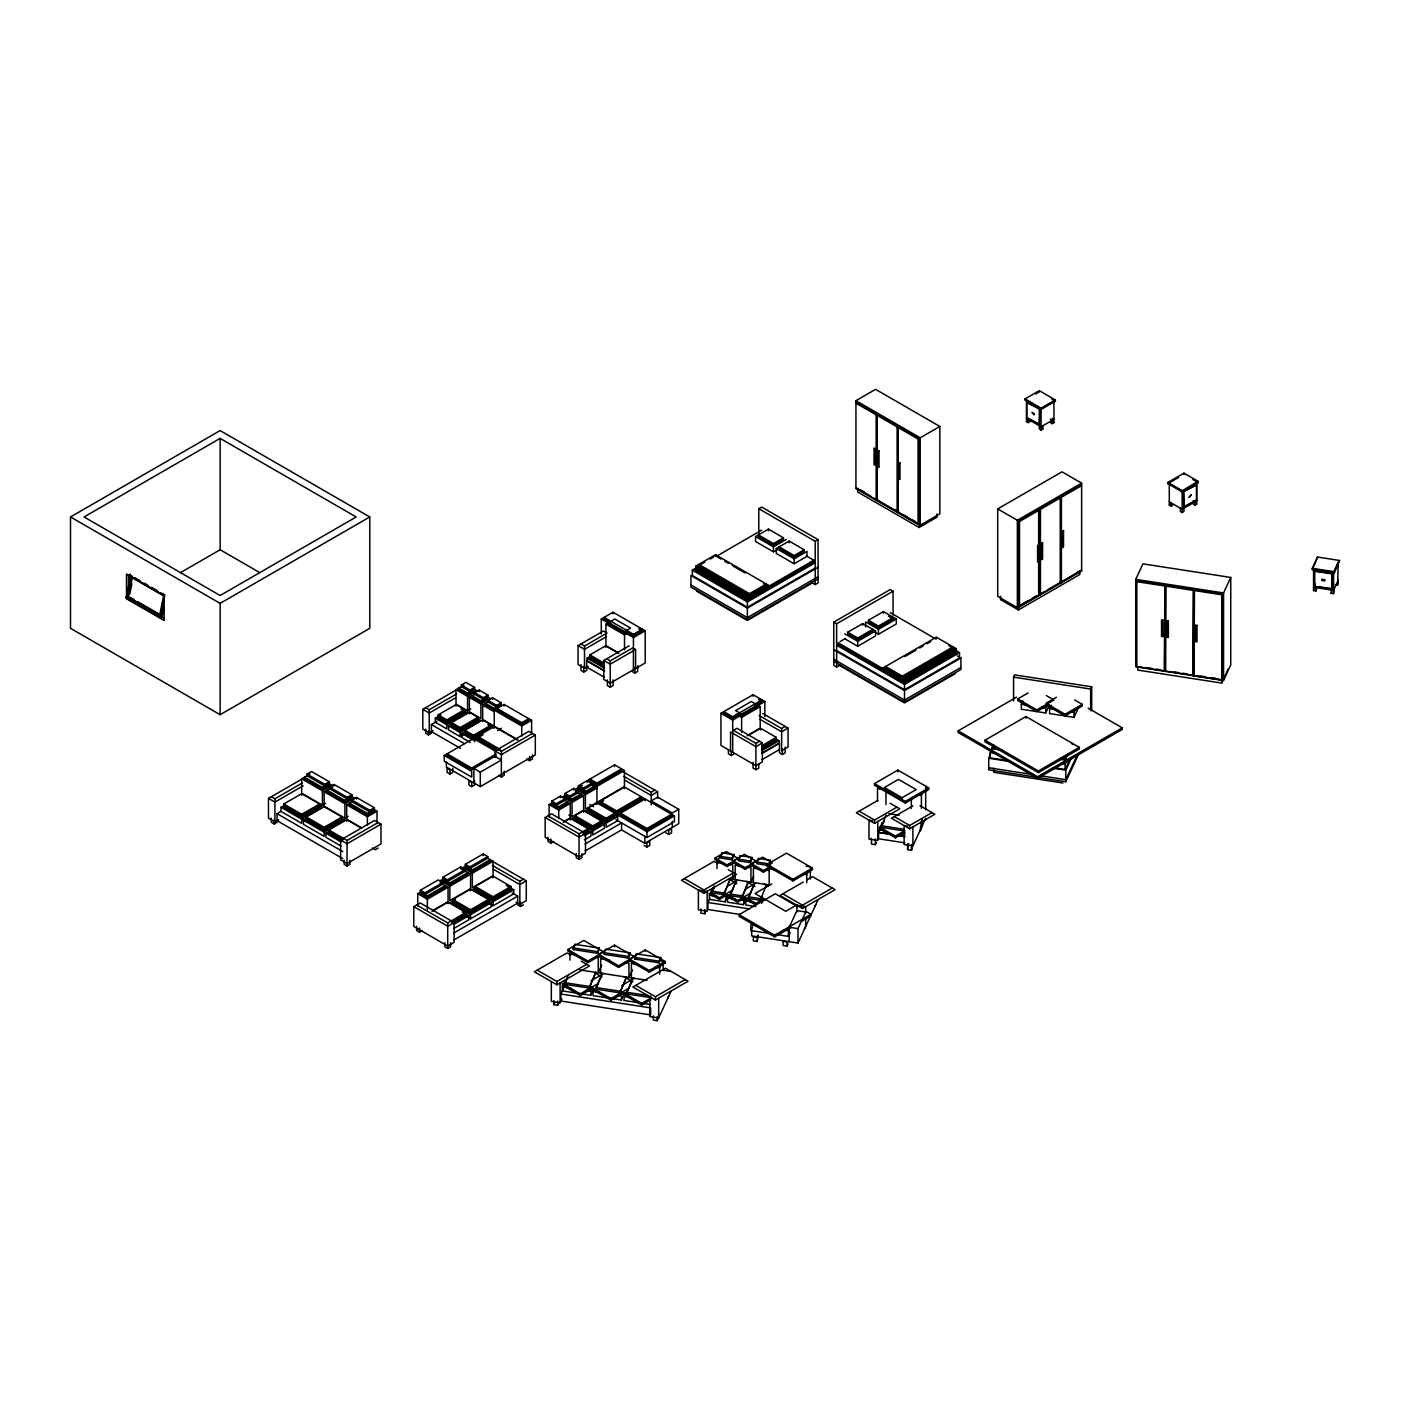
<?xml version="1.0" encoding="UTF-8"?>
<svg xmlns="http://www.w3.org/2000/svg" width="1410" height="1410" viewBox="0 0 1410 1410"><rect width="100%" height="100%" fill="white"/><g stroke="black" fill="none" stroke-linecap="round" stroke-linejoin="round"><path stroke-width="1.5" d="M164.089 606.952L161.974 617.227L160.317 617.668L126.195 597.963L130.813 575.368M131.888 576.003L127.27 598.58L128.927 598.14M132.434 577.131L128.381 596.994L160.352 615.465M129.773 594.033L131.87 583.758M159.26 617.051L163.877 594.456M160.758 613.473L162.802 603.55M163.613 599.567L164.424 595.602M160.317 617.668L164.106 599.179M1331.833 589.08L1332.097 573.253L1314.755 571.173L1314.755 586.437L1331.833 589.08L1332.097 573.253M1313.556 590.596L1314.208 585.89L1313.556 587.3L1315.988 587.67L1315.988 590.966L1313.556 590.596L1313.556 569.147L1317.557 569.763M700.858 909.009L700.858 913.134L704.771 913.733L705.793 911.477M553.813 1000.536L553.813 1004.66L557.708 1005.26L558.748 1003.004M573.288 947.908L574.945 944.33L599.338 948.102L597.681 953.336L573.288 949.547L573.288 947.908L597.681 951.68L599.338 948.102M573.288 949.547L574.945 944.33M560.898 994.015L650.662 1007.903L650.662 1014.918L560.898 1001.029L560.898 994.015L563.577 988.234M551.328 981.571L551.328 1001.347L560.105 1002.721L561.885 998.897M604.026 952.666L605.683 949.089L630.076 952.86L628.419 958.077L604.026 954.306L604.026 952.666L628.419 956.438L630.076 952.86M564.864 981.36L562.326 986.788L562.326 990.913L590.631 995.301L592.323 987.546M590.631 995.301L593.152 989.855M634.747 957.425L636.421 953.847L660.814 957.619L659.157 962.836L634.747 959.064L634.747 957.425L659.157 961.197L660.814 957.619M634.747 959.064L636.421 953.847M599.602 992.569L593.064 991.547L593.064 995.671L621.369 1000.042L624.736 992.799M649.922 1004.466L623.802 1000.43L625.494 992.675M716.967 868.613L716.967 862.426L720.492 854.865M720.334 856.381L722.008 852.803L733.87 854.636L732.213 859.871L720.334 858.02L720.334 856.381L732.213 858.214L733.87 854.636M728.529 894.574L725.163 901.836L709.389 899.386L709.389 895.279L712.755 888.018M740.567 914.544L707.943 909.503L707.943 902.488L709.741 898.628M667.547 998.403L668.604 996.165M649.869 996.817L649.869 1016.61L658.664 1017.949L671.072 991.195M738.558 859.201L740.215 855.623L752.094 857.456L750.42 862.673L738.558 860.84L738.558 859.201L750.42 861.034L752.094 857.456M728.794 878.694L732.742 879.311L734.487 875.522M726.837 894.081L725.163 901.836M770.301 860.276L768.644 865.493L756.765 863.66L758.421 858.443L770.301 860.276L770.301 861.915M741.096 866.163L735.174 865.264L735.174 879.681L750.948 882.114L753.592 876.438M735.491 899.316L727.595 898.082L727.595 902.206L743.37 904.656L745.062 896.901M743.37 904.656L745.908 899.21M748.287 898.434L754.826 882.695L748.287 898.434L760.166 900.267L766.688 884.528L766.688 886.185M760.166 900.267L761.788 896.742M761.594 903.352L763.268 899.721M769.649 933.473L750.86 930.565L752.658 926.722M789.212 941.686L789.212 927.251L796.932 910.648L805.709 912.006L797.989 928.608L797.989 943.043L751.653 935.887L751.653 928.873M775.905 934.442L788.419 936.381L790.217 932.521M797.989 943.043L818.117 899.668M890.856 834.191L878.694 832.305L882.096 822.506M881.162 825.731L903.616 829.203L903.616 830.842L881.162 827.37L886.097 815.103M878.694 832.305L880.404 828.657M881.162 827.37L884.458 820.285M921.4 808.3L921.4 795.434L923.127 791.733M912.534 847.992L911.477 850.248L907.582 849.648L908.622 843.55M921.4 827.6L925.7 818.329M1013.561 700.929L1013.561 677.117L1014.601 674.879L1091.692 686.793L1091.692 710.605M1002.739 750.42L991.988 748.745L993.768 744.868M1078.756 753.856L1065.801 781.739L988.727 769.807L988.727 758.245L990.578 754.279M1048.846 706.216L1045.709 712.984L1021.316 709.212L1021.316 704.26L1022.885 700.876M1045.709 712.984L1045.709 708.032L1047.278 704.648M1141.466 666.824L1136.83 667.018L1136.83 581.66L1137.218 580.814L1164.871 585.079L1164.466 671.301L1164.871 585.079M1054.363 767.815L1065.096 769.472L1065.096 764.114L1066.912 760.219M1065.096 769.472L1069.626 759.726M1065.801 781.739L1065.801 770.177L1071.353 758.227M1077.822 753.786L1065.801 779.677L1042.254 776.029M1165.841 585.238L1165.453 671.442L1165.453 586.084L1165.841 585.238L1193.477 589.521L1193.089 675.725L1193.477 589.521M1221.747 679.779L1137.835 666.789L1137.835 670.085L1221.747 683.074L1222.1 593.945L1194.446 589.662L1194.059 590.508L1194.059 675.866L1221.712 680.149L1222.1 593.945M1223.563 680.36L1223.563 592.94L1230.754 577.448L1142.946 563.859L1135.755 579.351L1135.755 666.771L1223.563 680.36L1230.754 664.868L1230.754 577.448M1221.747 683.074L1228.269 668.992M1312.322 568.336L1317.539 557.056L1339.5 560.457L1334.265 572.953L1312.322 569.57L1312.322 568.336L1334.265 571.72L1339.5 560.457M1312.322 569.57L1317.539 557.056M1315.125 583.916L1313.556 587.3L1333.543 590.385L1338.249 580.25L1337.596 584.956L1335.182 584.568M589.204 988.093L595.743 972.371L589.204 988.093L564.811 984.321L568.071 975.632M564.811 984.321L566.45 980.796M599.973 954.552L598.21 958.342L598.21 972.777L601.735 965.198M619.924 992.852L626.481 977.13L619.924 992.852L595.549 989.08L602.088 973.358L602.088 974.997M595.549 989.08L601.259 976.76M632.455 969.957L628.948 977.518L628.948 963.101L624.595 962.431M650.662 995.971L650.662 997.61L626.269 993.838L632.808 978.099L632.808 979.756M626.269 993.838L631.997 981.519M659.668 974.028L659.668 967.859L661.431 964.07M723.735 894.627L730.274 878.906L723.735 894.627L711.856 892.794L714.306 885.868M711.856 892.794L714.306 887.507M730.08 895.614L736.619 879.893L730.08 895.614L741.942 897.447L748.481 881.726L741.942 897.447M806.731 882.713L806.731 874.658L808.529 870.781M907.635 826.119L904.127 825.573L904.127 844.555L912.904 845.912L922.193 825.908L922.193 819.58M1078.703 707.221L1073.997 717.355L1049.604 713.583L1049.604 708.631L1051.173 705.264M1073.997 717.355L1073.997 712.402L1075.566 709.036M1060.849 759.408L1065.149 760.061L1066.947 754.949M1065.149 760.061L1067.846 754.262M1334.336 570.557L1338.249 562.114L1337.596 584.956M1334.195 588.975L1333.543 593.68L1331.111 593.31L1331.78 588.604M1331.111 593.31L1331.78 591.9M553.813 1004.66L554.853 1002.404M653.323 1015.923L653.323 1020.064L657.219 1020.664L658.276 1018.408M757.24 937.35L758.298 935.094L757.24 941.475L753.345 940.875L753.345 936.751L757.24 937.35L757.24 941.475M787.009 946.075L787.009 941.951L783.096 941.351L783.096 945.476L787.009 946.075L788.049 943.819M804.282 929.137L805.322 926.881M814.61 906.877L815.65 904.621M871.468 838.28L871.468 844.061L875.381 844.66L876.421 842.422M1090.635 710.693L1090.635 689.049L1091.692 686.793M1194.059 675.866L1194.446 589.662M1314.755 586.437L1329.947 588.182M1315.988 590.966L1316.658 589.556M70.5 516.959L220.136 430.579L369.773 516.959L369.773 628.314L220.136 714.694L70.5 628.314L70.5 516.959L220.136 603.357L369.773 516.959M220.136 438.404L84.071 516.959L220.136 595.514L356.201 516.959L220.136 438.404L220.136 549.741L180.445 572.654M877.249 414.205L876.156 414.822L855.923 403.154L856.998 402.52L877.249 414.205L877.249 499.581L876.156 500.197L855.923 488.512L855.94 400.687L875.575 389.336L939.853 426.454L939.853 513.875L920.219 525.207L855.94 488.107M876.879 415.245L877.954 414.628L898.188 426.296L898.188 511.671L897.112 512.288L876.879 500.603L876.879 415.245L897.112 426.93L898.188 426.296M897.817 427.336L898.91 426.719L919.144 438.404L919.144 523.762L918.069 524.379L897.817 512.694L897.817 427.336L918.069 439.021L919.144 438.404M758.791 534.69L758.791 508.71L761.647 507.071L818.064 539.642L818.064 582.947L815.209 584.586L811.455 582.418M307.01 774.09L324.864 784.401L324.864 786.04L307.01 775.747L307.01 774.09L311.539 771.481L329.394 781.792L329.394 783.431L322.396 787.467L322.396 789.124L329.147 785.229L329.147 783.572M461.334 684.996L470.024 690.001L470.024 691.658L461.334 686.635L461.334 684.996L465.864 682.387L474.553 687.393L474.306 690.829L467.574 694.725L458.885 689.702L458.885 688.062L467.574 693.068L467.574 694.725M325.604 803.347L322.396 805.198L301.687 793.231L301.687 778.813L310.041 774.002M470.764 708.948L467.574 710.799L456.012 704.136L456.012 689.702L463.925 685.137M278.669 819.721L274.915 821.889L268.482 818.188L268.482 798.395L302.41 778.796M433.011 730.627L429.239 732.795L422.806 729.076L422.806 709.3L456.734 689.702M271.337 796.738L274.915 798.8L302.322 782.973M425.661 707.644L429.239 709.706L456.646 693.879M303.185 785.775L274.915 802.096L268.482 798.395M455.624 697.774L429.239 713.002L422.806 709.3M470.024 690.001L474.553 687.393M467.574 693.068L474.553 689.032M601.295 634.042L601.295 619.025L613.068 612.24L645.216 630.799L645.216 662.947L610.23 683.145L603.797 679.444L603.797 660.462L629.16 645.815M456.012 689.702L467.574 696.364L477.162 690.829L473.866 688.926M474.659 692.698L483.348 697.703L483.348 699.36L474.659 694.337L474.659 692.698L479.188 690.072L487.878 695.095L487.878 696.734L480.898 700.77L480.898 702.427L487.649 698.532L487.649 696.875M283.833 803.982L301.687 793.654L319.541 803.964L319.541 807.26L301.687 817.571L283.833 807.26L283.833 803.982L301.687 814.275L301.687 817.571M438.175 714.87L456.029 704.559L464.718 709.565L464.718 712.861L446.864 723.171L438.175 718.166L438.175 714.87L446.847 719.875L446.864 723.171M695.923 566.045L715.575 554.694L769.155 585.626L769.155 586.86L749.503 598.21L695.923 567.278L695.923 566.045L749.503 596.959L769.155 585.626M469.354 697.404L480.898 704.066L480.898 718.501L469.354 711.838L469.354 697.404L475.752 693.702M695.923 567.278L704.859 562.114M710.217 559.03L713.795 556.968M855.94 400.687L920.219 437.787L939.853 426.454M280.978 807.26L301.687 819.228L301.687 823.352L280.978 811.385L280.978 807.26L284.75 805.092M460.964 709.054L467.574 712.861L446.864 724.828L446.864 728.952L435.302 722.273L435.302 718.166L440.96 714.905M814.768 568.353L747.37 607.287L692.363 575.527L692.363 570.169L697.985 566.926M716.104 556.474L761.647 530.16M324.864 784.401L329.394 781.792M777.104 549.688L773.438 551.821L755.566 541.51L755.566 536.558L768.432 529.138L783.431 537.792L783.431 539.448L773.438 545.212L758.421 536.558L758.421 534.901L773.438 543.573L783.431 537.792M342.753 858.602L277.047 820.655L277.047 813.658L280.784 811.49M460.506 748.358L431.389 731.561L431.389 724.546L436.994 721.303M618.955 653.13L605.947 645.621L605.947 624.172L614.848 619.025L630.57 628.102L624.524 631.592L608.803 622.515L608.803 624.172L624.524 633.249L627.556 631.504M483.348 697.703L487.878 695.095M301.687 778.813L322.396 790.763L332.002 785.229L328.248 783.043M329.499 787.08L347.353 797.39L347.353 799.029L329.499 788.736L329.499 787.08L334.047 784.471L351.901 794.764L351.901 796.421L344.904 800.457L344.904 802.114L351.654 798.219L351.654 796.562M446.847 719.875L464.718 709.565M348.094 816.337L344.904 818.188L324.177 806.22L324.177 791.803L332.531 786.974M464.718 711.222L446.847 721.532L438.175 716.509M588.146 666.207L584.515 668.305L578.082 664.586L578.082 645.621L603.445 630.975L607.023 633.037L584.515 646.027L580.938 643.965M480.898 704.066L490.504 698.532L487.208 696.628M488.001 700.382L496.69 705.405L496.69 707.044L488.001 702.039L488.001 700.382L492.531 697.774L501.22 702.779L501.22 704.436L494.24 708.472L494.24 726.203M271.337 818.188L271.337 822.312L274.192 823.969L277.047 822.312M425.661 729.076L425.661 733.218L428.517 734.857L431.389 733.218M855.923 488.512L856.998 487.895M451.5 722.554L469.354 712.244L478.043 717.267L478.043 720.563L460.189 730.874L451.5 725.85L451.5 722.554L460.189 727.578L460.189 730.874M518.069 739.95L482.696 719.523L482.696 705.106L489.094 701.404M463.961 734.469L460.189 736.637L448.644 729.975L448.644 725.85L452.416 723.683M606.265 636.774L584.515 649.323L578.082 645.621M301.687 814.275L319.541 803.964M319.541 805.621L301.687 815.932L283.833 805.621M1025.035 398.924L1039.311 390.676L1055.385 399.964L1055.385 401.198L1041.091 409.446L1025.035 400.158L1025.035 398.924L1041.091 408.213L1055.385 399.964M1035.733 393.972L1039.311 391.91M496.69 705.405L501.22 702.779M301.687 819.228L322.396 807.26L318.642 805.092M460.189 727.578L478.043 717.267M755.566 536.558L773.438 546.868L786.286 539.448M306.322 816.954L324.194 806.643L342.048 816.954L342.048 820.25L324.194 830.561L306.322 820.25L306.322 816.954L324.177 827.265L324.194 830.561M478.043 718.906L460.189 729.217L451.5 724.211M303.467 820.25L324.194 832.217L324.194 836.341L303.467 824.374L303.467 820.25L307.239 818.082M494.24 710.111L504.093 704.418L531.588 720.298L531.588 734.381M605.947 624.172L624.524 634.888L628.085 632.843M1026.815 402.432L1040.034 409.235L1039.311 424.904L1026.815 417.695L1026.815 402.432L1040.034 409.235M604.485 666.613L589.874 658.188L589.874 654.91L605.595 645.833L618.373 653.218M776.293 548.525L794.147 558.818L806.996 551.398L806.996 556.351L794.147 563.771L776.293 553.46L776.293 548.525L789.159 541.087L804.141 549.741L804.141 551.398L794.147 557.179L779.148 548.525L779.148 546.868L794.147 555.522L804.141 549.741M604.555 670.79L587.018 660.673L587.018 658.188L590.737 656.038M347.353 797.39L351.901 794.764M448.644 725.85L460.189 732.53L480.898 720.563L477.602 718.659M446.371 761.77L446.371 767.022L480.299 786.621L535.307 754.861L535.307 735.068L501.378 754.65L464.842 733.553L464.824 730.257L482.696 719.946L491.385 724.969L491.385 728.265M609.649 622.198L604.15 619.025L604.15 617.368L633.442 634.288L642.361 629.142L642.361 630.799L633.442 635.928L626.128 631.715M470.235 742.436L461.986 737.677L461.986 733.553L465.741 731.385M324.177 791.803L344.904 803.753L354.509 798.219L350.738 796.033M352.007 800.069L369.861 810.38L369.861 812.037L352.007 801.708L352.007 800.069L356.536 797.461L374.39 807.771L374.144 811.208L367.393 815.103L349.539 804.793L349.539 803.136L367.393 813.447L374.39 809.41M622.11 631.028L633.442 637.584L645.216 630.799M361.753 827.917L346.684 819.228L346.684 804.793L353.099 801.091M876.879 500.603L877.954 499.986M464.824 730.257L473.513 735.28L491.385 724.969M580.955 664.586L580.955 670.367L583.811 672.006L586.666 670.367L586.666 660.867L604.203 670.984M1042.942 407.56L1053.957 401.198L1053.957 422.63L1052.16 423.67L1050.38 422.63M491.385 726.608L473.513 736.919L464.824 731.913M1026.815 417.695L1040.034 424.498M444.238 755.478L471.733 771.358L471.733 777.121L444.238 761.259L444.238 755.478L494.24 726.608L516.976 739.739M758.791 508.71L815.209 541.299L818.064 539.642M606.67 658.805L610.23 660.867L632.737 647.877L635.593 649.534L635.593 668.499M500.197 749.433L477.461 736.302L477.461 737.941L483.048 734.716M324.177 827.265L342.048 816.954M1026.462 421.608L1028.242 420.568L1030.023 421.608L1028.242 422.63L1026.462 421.608L1026.462 400.158M324.177 828.921L342.048 818.593M635.593 649.534L610.23 664.18L603.797 660.462M497.589 730.451L501.378 728.265M324.194 832.217L344.904 820.25L341.132 818.082M380.982 824.163L374.549 820.461L340.621 840.043L340.621 859.836L347.054 863.554L380.982 843.955L380.982 824.163L347.054 843.762L328.83 833.239L328.83 829.944L346.684 819.633L360.978 827.882M341.044 846.053L325.974 837.364L325.974 833.239L329.746 831.072M369.861 810.38L374.39 807.771M521.735 722.696L528.732 718.659L528.732 720.298L521.735 724.335L497.096 710.111L497.096 708.472L521.735 722.696L521.735 724.335M749.503 593.663L766.3 583.969L766.3 585.626L749.503 595.32L698.778 566.045L698.778 564.388L749.503 593.663L749.503 595.32M494.24 708.472L485.551 703.449L485.551 705.106L521.735 725.991L531.588 720.298M346.684 804.793L367.393 816.742L376.999 811.208L376.999 823.563M747.37 598.615L813.782 560.264L813.782 561.92L747.37 600.272L695.218 570.169L695.218 568.512L747.37 598.615L747.37 600.272M897.817 512.694L898.91 512.077M1039.311 425.732L1039.311 429.028L1041.091 430.05L1042.871 429.028L1042.871 425.732M692.363 570.169L747.37 601.929L814.768 562.995M449.949 774.037L449.949 769.913L447.093 768.256L447.093 772.38L449.949 774.037L452.804 772.38L452.804 768.256M607.375 679.849L607.375 685.612L610.23 687.269L613.086 685.612L613.086 679.849M632.015 671.389L634.87 673.046L637.725 671.389L637.725 665.626M818.064 578.823L747.353 619.642L690.935 587.071L690.935 575.509L747.353 608.098L818.064 567.261M496.267 755.531L471.733 769.701L447.093 755.478L447.093 753.821L471.733 768.045L496.267 753.874M328.83 829.944L347.054 840.448L378.127 822.524M497.8 749.292L501.378 751.354L532.451 733.411M818.064 576.76L747.353 617.58L690.935 585.009M473.866 782.902L473.866 768.468L480.299 772.187L501.378 760.008L494.945 756.306M812.354 582.947L747.353 620.471L696.646 591.195M870.745 496.232L857.703 488.724L857.703 492.02L919.144 527.481L936.998 517.17L936.998 513.875M471.733 786.621L471.733 782.479L468.878 780.84L468.878 784.965L471.733 786.621L474.588 784.965L474.588 780.84M344.181 860.241L344.181 864.365L347.036 866.022L349.892 864.365L349.892 860.241M378.109 848.08L375.254 849.736L372.399 848.08M498.523 775.271L501.378 776.928L504.234 775.271L504.234 771.147M526.723 758.985L529.578 760.625L532.451 758.985L532.451 754.861M1081.629 570.574L1017.35 607.692L997.698 596.342L997.698 508.922L1061.977 471.821L1081.629 483.154L1081.629 570.979L1061.395 582.665L1060.32 582.048L1060.32 496.69L1080.553 485.005L1081.629 485.622L1061.395 497.307L1060.32 496.69M840.395 664.885L836.641 667.071L833.786 665.414L833.786 622.11L890.203 589.539L893.059 591.195L893.059 615.007M833.786 622.11L836.641 623.766L893.059 591.195M997.698 508.922L1017.35 520.272L1081.629 483.154M1018.425 520.872L1038.659 509.186L1039.734 509.803L1039.734 595.179L1019.501 606.864L1018.425 606.247L1018.425 520.872L1019.501 521.488L1039.734 509.803M1039.381 508.781L1059.597 497.096L1060.672 497.712L1060.672 583.088L1040.439 594.756L1039.381 594.139L1039.381 508.781L1040.439 509.398L1060.672 497.712M551.98 802.924L551.98 804.581L558.73 808.459L567.419 803.453L567.419 801.797L558.73 806.82L551.733 802.784L551.733 801.144L560.422 796.121L564.952 798.747L564.952 800.386L556.263 805.41L556.263 803.753L564.952 798.747M565.322 795.222L565.322 796.879L572.055 800.774L580.744 795.751L580.744 794.094L572.055 799.117L565.058 795.081L565.058 793.442L573.747 788.419L578.294 791.045L578.294 792.684L569.605 797.707L569.605 796.068L578.294 791.045M578.646 787.52L578.646 789.177L585.397 793.072L594.086 788.049L594.086 786.41L585.397 791.415L578.4 787.379L578.4 785.74L614.584 764.837L624.436 770.53L624.436 786.604L585.397 809.146L585.397 794.711L596.941 788.049L590.702 784.453M549.125 816.936L549.125 804.581L552.42 802.678M565.762 794.976L562.467 796.879L572.055 802.413L583.599 795.751L583.599 810.186L572.055 816.848L568.865 814.998M582.4 785.37L575.791 789.177L585.397 794.711M847.71 632.226L857.703 638.007L872.72 629.336L872.72 630.993L857.703 639.647L847.71 633.883L847.71 632.226L862.726 623.572L875.575 630.993L875.575 635.928L857.703 646.256L844.854 638.818M868.437 620.259L878.43 626.04L893.429 617.386L893.429 619.025L878.43 627.679L868.437 621.916L868.437 620.259L883.436 611.605L896.284 619.025L896.284 623.978L878.43 634.288L874.764 632.173M582.929 788.366L591.618 783.343L591.618 784.982L582.929 790.005L582.929 788.366L578.4 785.74M839.937 641.656L845.524 638.43M596.941 783.096L621.581 768.873L621.581 770.53L596.941 784.753L589.944 780.717L589.944 779.06L596.941 783.096L596.941 784.753M759.496 741.29L755.919 743.352L733.411 730.362L736.989 728.3L762.352 742.929L762.352 761.911L755.919 765.63L720.933 745.432L720.933 713.266L753.081 694.707L764.854 701.493L764.854 716.509M587.089 782.374L587.089 780.735L596.941 786.392L624.436 770.53M545.159 817.536L551.574 813.834L585.502 833.416L585.502 853.209L579.069 856.928L545.159 837.328L545.159 817.536L579.069 837.135L588.129 831.9L588.129 828.622L570.274 818.311L563.313 822.33M549.125 804.581L558.73 810.115L570.274 803.453L570.274 817.87L563.665 821.695M420.621 892.036L420.621 893.676L427.353 897.571L445.207 887.26L445.207 885.621L427.353 895.914L420.356 891.895L420.356 890.239L438.228 879.928L442.758 882.554L442.758 884.193L424.904 894.504L424.904 892.865L442.758 882.554M443.11 879.047L443.11 880.686L449.843 884.581L449.843 882.942L442.863 878.888L442.863 877.249L460.717 866.938L465.247 869.565L465.247 871.204L447.411 881.514L447.411 879.875L465.247 869.565M465.617 866.057L465.617 867.696L472.35 871.591L490.204 861.281L490.204 859.642L472.35 869.935L465.371 865.916L465.371 864.26L483.225 853.949L487.754 856.575L487.754 858.214L469.9 868.525L469.9 866.886L487.754 856.575M417.765 906.048L417.765 893.676L421.519 891.508M444.027 878.518L440.255 880.686L449.843 886.238L470.57 874.27L470.57 888.705L449.843 900.655L449.843 886.238M466.516 865.528L462.762 867.696L472.35 873.231L493.059 861.281L493.059 875.716L472.35 887.665L472.35 873.231M844.854 633.883L857.703 641.303L875.575 630.993M865.581 626.868L865.581 621.916L878.43 629.336L896.284 619.025M740.021 714.183L732.707 718.413L723.788 713.266L723.788 711.609L732.707 716.756L761.999 699.853L761.999 701.493L754.667 705.723M747.194 735.597L760.202 728.089L760.202 706.639L751.301 701.51L735.579 710.587L741.625 714.077L757.346 705L757.346 706.639L741.625 715.716L738.611 713.971M449.843 882.942L467.715 872.614L467.715 874.27L449.843 884.581M720.933 713.266L732.707 720.052L764.854 701.493M1038.659 544.859L1037.584 545.494L1037.584 561.991L1038.659 561.356M413.782 906.648L420.215 902.929L454.143 922.528L454.143 942.321L447.71 946.022L413.782 926.44L413.782 906.648L447.71 926.229L465.917 915.724L465.917 912.429L448.063 902.118L431.989 911.389M736.284 714.288L741.625 717.373L760.202 706.639M417.765 893.676L427.353 899.227L448.063 887.26L448.063 901.695L433.011 910.384M574.91 815.632L583.599 810.609L601.453 820.92L601.471 824.215L592.782 829.221L574.91 818.91L574.91 815.632L592.764 825.925L592.782 829.221M588.252 807.93L606.106 818.241L614.795 813.217L614.795 816.513L606.106 821.536L588.252 811.208L588.252 807.93L624.436 787.027L644.07 798.36L616.575 814.24L596.941 802.889L596.941 804.564M575.351 817.007L572.055 818.91L592.782 830.878L604.326 824.215L604.326 828.34L592.782 835.002L592.782 830.878M588.693 809.305L585.397 811.208L606.106 823.176L617.65 816.513L613.896 814.328M599.796 802.889L616.575 812.583L641.215 798.36L641.215 796.703L616.575 810.926L599.796 801.25L599.796 802.889L603.586 800.704M1167.868 482.432L1183.942 473.161L1198.236 481.409L1198.236 482.643L1182.162 491.914L1167.868 483.665L1167.868 482.432L1182.162 490.68L1198.236 481.409M1167.868 483.665L1178.584 477.479M452.716 899.439L470.552 889.128L488.424 899.439L488.424 902.717L470.552 913.028L452.716 902.735L452.716 899.439L470.57 909.75L488.424 899.439M475.205 886.449L493.059 876.139L510.931 886.449L510.913 889.728L493.059 900.038L475.205 889.728L475.205 886.449L493.059 896.76L510.931 886.449M548.014 837.328L548.014 841.453L550.869 843.11L553.725 841.453M455.5 899.474L449.843 902.735L470.552 914.685L491.279 902.717L491.279 906.841L470.552 918.809L466.798 916.641M476.122 887.56L472.35 889.728L493.059 901.695L513.769 889.728L513.769 893.852L493.059 905.819L489.305 903.634M747.793 735.685L760.572 728.3L776.275 737.377L776.275 740.655L761.664 749.098M548.014 815.897L579.069 833.839L588.129 828.622M592.764 825.925L601.453 820.92M623.802 776.346L651.226 792.173L654.786 790.111M582.912 833.275L588.129 830.261M601.471 822.559L592.764 827.582L574.91 817.271M614.795 814.857L606.106 819.88L588.252 809.569M606.106 823.176L606.106 827.3L617.65 820.638L617.65 814.857L645.145 798.976L674.438 815.897L674.438 821.66L646.943 837.54L615.976 819.668M657.642 798.36L657.642 791.768L651.226 795.487L624.824 780.241M584.392 835.725L590.984 831.9L590.984 836.024L584.392 839.831M1187.661 487.93L1196.808 482.643L1196.808 504.075L1195.01 505.115L1193.23 504.075L1193.23 500.779L1195.01 501.819L1195.01 505.115M416.637 926.44L416.637 930.565L419.493 932.204L422.365 930.565M1183.237 491.72L1196.456 484.917L1196.456 500.162L1183.942 507.388L1183.237 491.72L1196.456 484.917M728.424 750.014L728.424 753.874L731.279 755.513L734.134 753.874M882.713 668.111L936.293 637.179L955.927 648.512L955.927 649.746L902.347 680.678L882.713 669.345L882.713 668.111L902.347 679.444L955.927 648.512M904.885 656.549L915.971 650.151M919.655 648.018L923.356 645.886M927.04 643.753L930.741 641.62M759.144 715.522L781.634 728.494L785.211 726.432M1169.295 505.115L1171.093 504.075L1172.873 505.115L1171.093 506.137L1169.295 505.115L1169.295 483.665M416.637 904.991L447.71 922.933L465.917 912.429M492.425 865.458L519.849 881.285L523.427 879.223M585.185 843.92L621.581 822.894L621.581 829.908L585.185 850.917M451.641 922.316L465.917 914.068M488.424 901.078L470.552 911.389L452.716 901.078M510.931 888.088L493.059 898.399L475.205 888.088M762.352 742.929L755.919 746.648L730.556 732.019L730.556 750.984M781.634 728.494L781.634 750.772L788.067 747.071L788.067 728.089L781.634 731.808L759.902 719.259M516.078 902.206L519.849 904.374L526.283 900.655L526.283 880.862L519.849 884.581L493.465 869.353M761.682 745.802L776.275 737.377M453.72 924.414L468.772 915.724L468.772 919.831L453.72 928.538M761.664 747.441L776.275 739.016M1183.237 506.965L1196.456 500.162M761.594 750.79L779.131 740.655L779.131 743.14L761.594 753.257M1196.808 500.779L1182.162 509.239L1169.295 501.801M761.964 753.469L779.483 743.352L779.483 752.834L782.338 754.491L785.194 752.834L785.194 747.071M576.214 853.614L576.214 857.738L579.069 859.395L581.942 857.738L581.942 853.614M1018.425 606.247L1027.626 600.924M1033.142 597.752L1036.826 595.619M1076.888 572.495L1080.553 570.363L1081.629 570.979M1037.02 595.901L1018.408 606.652L1018.408 609.948L1000.554 599.655L1000.554 596.342M1040.756 593.751L1044.475 591.618M1048.194 589.468L1077.98 572.266M453.861 932.979L517.699 896.125L517.699 903.14L453.861 939.994M1180.381 508.199L1180.381 511.495L1182.162 512.535L1183.942 511.495L1183.942 508.199M902.347 676.148L953.072 646.855L953.072 648.512L902.347 677.787L885.568 668.111L885.568 666.454L902.347 676.148L902.347 677.787M1018.408 609.948L1079.848 574.487L1079.848 571.191M761.964 759.655L779.483 749.538M678.721 809.287L672.288 813.006L651.226 800.845L657.642 797.126L678.721 809.287L678.721 823.722L644.793 843.303L622.039 830.173M646.943 828.463L671.583 814.24L671.583 815.897L646.943 830.12L620.506 814.857L620.506 813.2L646.943 828.463L646.943 830.12M838.069 642.731L904.497 681.083L956.632 650.979L956.632 652.636L904.497 682.74L838.069 644.388M617.65 814.857L646.943 831.759L674.438 815.897M753.063 762.316L753.063 768.097L755.919 769.737L758.774 768.097L758.774 764.238M837.082 645.463L904.497 684.396L959.505 652.636L959.505 657.994L904.497 689.754L837.082 650.821M444.855 942.726L444.855 946.85L447.71 948.489L450.565 946.85L450.565 942.726M517.699 904.797L520.554 906.436L523.41 904.797M833.786 649.728L904.497 690.565L960.915 657.994L960.915 669.538L904.497 702.11L833.786 661.29M646.926 847.022L649.781 845.365L649.781 841.241L646.926 842.898L646.926 847.022L644.088 845.383M668.71 834.438L671.565 832.799L671.565 828.675L668.71 830.314L668.71 834.438L665.873 832.799M960.915 667.476L904.497 700.047L833.786 659.228M955.205 673.663L904.497 702.938L839.496 665.414M734.451 862.233L726.978 866.551L715.029 859.659L715.029 858.02L726.256 851.534L738.188 858.426L738.188 860.082M567.966 949.547L583.793 940.417L603.674 951.891L587.847 961.021L567.966 949.547L567.966 951.204L587.847 962.678L600.149 955.575M1088.203 708.173L1122.237 727.824L1122.237 729.481L1037.584 778.355L958.165 732.495L958.165 730.856L1016.487 697.192M733.235 860.84L744.462 854.354L756.412 861.246L745.185 867.732L733.235 860.84L733.235 862.479L745.185 869.388L752.658 865.053M715.029 858.02L726.978 864.912L738.188 858.426M1048.829 704.595L1036.791 711.539L1017.738 700.541L1017.738 698.902L1028.066 692.945M874.482 783.608L897.87 770.089L928.732 787.908L928.732 789.565L905.326 803.065L874.482 785.247L874.482 783.608L905.326 801.426L928.732 787.908M684.273 878.589L703.942 889.957L733.676 872.79M770.882 867.873L763.392 872.191L751.46 865.299L751.46 863.66L762.687 857.174L771.217 862.092M717.76 863.59L714.006 861.422L681.418 880.245L703.942 893.253L736.549 874.429L728.318 869.688M598.704 954.306L614.531 945.176L634.394 956.65L618.585 965.779L598.704 954.306L598.704 955.962L618.585 967.436L630.887 960.333M537.228 970.115L556.897 981.483L586.63 964.317M570.715 955.116L566.961 952.948L534.372 971.772L556.897 984.779L589.486 965.956L581.273 961.215M727.683 886.079L737.166 880.615M767.093 864.365L786.516 853.156L812.407 868.084L812.407 869.741L792.984 880.95L767.093 866.004L767.093 864.365L792.984 879.311L812.407 868.084M877.901 800.369L856.328 812.812L874.57 823.352L899.739 808.811L890.045 803.224M1056.354 697.315L1046.026 703.273L1065.061 714.271L1082.281 704.33L1082.281 705.987L1065.061 715.91L1046.026 704.929M1017.738 698.902L1036.791 709.882L1053.975 699.959L1046.361 695.571M985.008 740.179L1025.951 716.544L1079.302 747.353L1079.302 749.01L1038.377 772.645L985.008 741.836L985.008 740.179L1038.377 770.988L1079.302 747.353M767.093 866.004L772.398 862.955M751.46 863.66L763.392 870.552L770.882 866.234M710.64 892.689L719.382 897.747L732.654 890.08M708.895 893.341L719.382 899.386L726.978 895.015M902.065 797.743L916.2 789.582L898.523 779.377L884.387 787.538L902.065 797.743L902.065 799.399M745.908 888.899L755.39 883.418M591.019 980.778L603.744 973.429M665.132 961.409L645.251 949.935L629.442 959.047L649.323 970.521L665.132 961.409L665.132 963.048L649.323 972.177L629.442 960.704M859.183 811.173L874.57 820.056L896.883 807.172M723.612 892.477L737.606 900.567L750.878 892.9M723.612 894.134L737.606 902.206L745.185 897.835M562.114 983.369L580.268 993.856L598.439 983.369M771.764 883.859L755.02 893.517L785.793 911.301L796.95 904.85M562.114 985.008L580.268 995.513L592.993 988.163M912.904 805.868L891.455 818.258L909.697 828.78L934.865 814.257L920.043 805.692M741.819 895.297L755.813 903.387L763.392 898.998M790.992 927.463L774.672 936.892L739.087 916.341L739.087 914.685L775.341 893.746L797.813 906.736M621.757 985.537L634.465 978.188M803.277 882.043L779.959 895.491L802.501 908.498L835.09 889.675L812.565 876.667L806.996 879.893M894.31 816.601L909.697 825.485L932.01 812.601M589.204 986.031L611.006 998.615L629.177 988.128M589.204 987.67L611.006 1000.254L623.731 992.922M879.382 826.93L895.403 836.183L904.938 830.684M879.382 828.587L895.403 837.822L904.938 832.323M782.814 893.834L802.501 905.202L832.235 888.036M619.942 990.772L641.744 1003.374L650.821 998.121M635.769 985.379L655.438 996.729L685.189 979.545M621.757 993.486L641.744 1005.013L650.821 999.778M958.165 730.856L1037.584 776.698L1122.237 727.824M655.438 1000.025L688.045 981.201L665.52 968.194L632.914 987.018L655.438 1000.025L655.438 996.729M739.087 914.685L774.672 935.235L810.926 914.297L810.926 915.954L801.867 921.188M128.134 596.166L126.477 596.606L164.247 618.303M126.195 597.963L127.852 597.523L133.545 600.801M160.599 616.311L162.256 615.87M1321.558 570.38L1333.543 572.249L1333.543 593.68M1314.755 571.173L1331.833 573.817M1331.111 590.014L1333.543 590.385M1135.755 579.351L1223.563 592.94M1136.83 581.66L1164.466 585.925M1165.453 586.084L1193.089 590.349M1194.059 590.508L1221.712 594.773M1174.336 671.918L1178.584 672.57M1182.849 673.24L1187.097 673.892M1200.827 676.007L1205.092 676.677M1211.472 677.664L1215.72 678.316M1145.731 667.494L1152.111 668.481M1156.359 669.133L1160.606 669.785M1013.561 677.117L1090.635 689.049M1021.316 704.26L1027.414 705.212M1041.638 707.397L1045.709 708.032M1049.604 708.631L1055.702 709.582M1069.926 711.786L1073.997 712.402M998.439 748.499L991.988 747.511L991.988 748.745M1060.849 758.157L1065.149 758.827M998.544 753.821L989.961 752.499L989.961 757.857L1007.128 760.519M1060.796 763.462L1065.096 764.114M988.727 758.245L1010.142 761.576M1052.97 768.203L1065.801 770.177M988.727 767.745L1033.689 774.707M1062.946 783.008L993.68 772.292L993.68 768.168M883.77 789.618L877.496 788.648L877.496 801.514M917.223 794.782L921.4 795.434M888.952 813.64L899.157 815.227M872.508 820.69L869.001 820.144L869.001 839.109L877.778 840.466L877.778 821.501M878.694 829.838L884.775 830.772M900.99 833.275L905.044 833.909M898.963 835.443L905.044 836.394M892.759 834.79L878.571 832.587L878.571 838.774L904.92 842.863M896.813 835.407L904.92 836.676M806.167 866.251L810.345 866.903M756.765 862.021L768.644 863.854M775.429 869.829L769.173 868.86L769.173 884.934L753.398 882.501L753.398 868.084L759.303 868.983M802.554 874.024L806.731 874.658M716.967 862.426L722.889 863.343M728.794 864.26L732.742 864.876L732.742 879.311M747.018 867.079L750.948 867.696L750.948 882.114M765.225 869.899L769.173 870.516M730.451 879.1L736.972 880.122M747.846 881.796L754.385 882.801M765.26 884.493L769.613 885.163M711.856 891.155L723.735 892.988M730.08 893.975L741.942 895.808M748.287 896.778L760.166 898.628M709.389 895.279L717.267 896.496M739.422 899.915L743.37 900.532M753.698 902.136L745.82 900.902L745.82 905.026L755.672 906.559M707.943 902.488L749.274 908.886M789.212 927.251L797.989 928.608M757.117 925.753L750.86 924.784L750.86 930.565M784.26 929.948L788.419 930.6L788.419 936.381M576.443 954.975L569.922 953.971L569.922 960.157M609.349 960.069L600.642 958.73L600.642 973.147M637.919 964.493L631.398 963.471L631.398 977.906M655.315 967.172L659.668 967.859M662.295 970.062L671.072 971.402M579.475 969.851L647.049 980.303M564.811 982.682L589.204 986.454M595.549 987.441L619.924 991.212M626.269 992.182L648.635 995.654M562.326 986.788L571.032 988.146M586.278 990.507L590.631 991.177M617.016 995.248L621.369 995.936L621.369 1000.042M623.802 996.306L630.34 997.328M1192.878 479.541L1198.236 482.643M1051.807 399.136L1055.385 401.198M1028.295 401.215L1031.944 403.33M1035.61 405.445L1039.276 407.56M1171.146 484.723L1182.162 491.085M1052.16 418.312L1053.957 419.334L1041.091 426.754L1026.462 418.312M1050.38 419.334L1052.16 420.374L1052.16 423.67M1052.16 421.608L1053.957 422.63M1041.091 428.005L1042.871 429.028M1059.597 582.471L1060.672 583.088M860.682 490.01L864.365 492.143M894.504 509.539L898.188 511.671M904.427 515.267L908.093 517.382M911.777 519.514L915.46 521.647M874.464 498.382L917.276 523.11M1039.734 595.179L1038.659 594.562L1038.659 509.186M1074.667 699.942L1082.281 704.33M806.344 555.963L813.782 560.264M948.789 645.621L955.927 649.746M890.221 612.627L935.764 638.941M955.751 650.468L959.505 652.636M888.423 616.152L893.429 619.025M957.196 655.844L960.915 657.994M717.426 557.003L721.127 559.135M724.811 561.268L728.512 563.401M732.195 565.533L745.132 573.006M763.603 583.67L769.155 586.86M638.695 628.684L642.361 630.799M758.439 699.448L761.999 701.493M754.332 704.894L757.346 706.639M601.295 619.025L618.32 628.842M762.704 713.442L788.067 728.089M775.412 738.523L779.131 740.655M589.874 654.91L604.485 663.335M589.874 656.531L604.485 664.991M587.018 658.188L604.555 668.305M586.666 667.053L604.203 677.188M623.731 772.187L657.642 791.768M220.136 549.741L259.828 572.654M480.898 700.77L472.209 695.747L472.209 697.404L480.898 702.427M535.307 735.068L528.873 731.349L494.945 750.948L494.945 757.54M482.696 705.106L494.24 711.768M487.895 724.599L494.24 728.265L494.24 726.608M764.414 884.264L767.921 886.291M805.304 911.054L810.926 914.297M746.207 881.444L754.949 886.502M729.745 879.646L736.743 883.682M575.262 790.939L583.599 795.751M760.448 898.311L764.079 900.391M477.461 737.941L498.294 749.979M496.584 750.649L474.588 737.941L474.588 741.801M589.803 804.546L593.592 806.731M435.302 718.166L446.864 724.828M461.986 733.553L473.531 740.215L473.513 735.28M565.058 793.442L569.605 796.068M741.819 896.954L755.813 905.026L755.813 903.387M564.035 799.858L570.274 803.453M431.389 724.546L464.137 743.458M600.554 822.03L604.326 824.215M551.733 801.144L556.263 803.753M587.212 829.732L590.984 831.9M134.62 577.571L140.295 580.85M144.084 583.035L147.891 585.221M151.681 587.424L157.356 590.702M161.145 592.887L164.952 595.073M164.247 595.619L128.433 574.945L128.433 591.442M130.548 576.725L164.67 596.43M130.02 597.258L133.827 599.444M137.616 601.629L158.466 613.667M139.237 604.079L143.027 606.282M160.916 616.593L161.974 617.227M486.661 857.597L493.059 861.281M492.354 861.281L526.283 880.862M659.721 959.928L665.132 963.048M506.243 885.392L513.769 889.728M373.245 809.023L376.999 811.208M465.371 864.26L469.9 866.886M512.094 892.883L517.699 896.125M322.396 787.467L304.542 777.157L304.542 778.813L322.396 789.124M344.904 800.457L327.032 790.146L327.032 791.803L344.904 802.114M460.964 868.736L470.57 874.27M623.731 976.584L632.808 981.836M487.508 900.549L491.279 902.717M442.863 877.249L447.411 879.875M440.061 882.642L448.063 887.26M594.808 972.882L602.07 977.077M306.322 818.593L324.194 828.921M328.83 831.6L343.106 839.849M325.974 833.239L341.044 841.946M462.339 912.006L468.772 915.724M420.356 890.239L424.904 892.865M277.047 813.658L342.753 851.587M1334.265 571.72L1334.265 572.953M1183.942 473.161L1183.942 474.395M1183.942 492.125L1183.942 507.388M1182.162 490.68L1182.162 512.535M1171.093 502.841L1171.093 506.137M1072.358 743.334L1072.358 744.586M1065.061 714.271L1065.061 715.91M1061.395 497.307L1061.395 582.665M1041.091 408.213L1041.091 430.05M1040.439 509.398L1040.439 594.756M1039.311 409.64L1039.311 424.904M1038.377 770.988L1038.377 772.645M1037.584 776.698L1037.584 778.355M1036.791 709.882L1036.791 711.539M1028.242 419.334L1028.242 422.63M1025.951 716.544L1025.951 718.201M1019.501 521.488L1019.501 606.864M1017.35 520.272L1017.35 607.692M936.293 637.179L936.293 638.818M925.7 786.163L925.7 809.745M921.4 821.166L920.501 830.807L920.501 826.965M920.219 437.787L920.219 525.207M919.144 524.185L919.144 527.481M918.069 439.021L918.069 524.379M912.904 826.93L912.904 845.912M911.477 844.484L911.477 850.248M911.354 797.831L911.354 808.547M909.697 825.485L909.697 828.78M907.582 843.867L907.582 849.648M905.326 801.426L905.326 803.065M904.497 681.083L904.497 682.74M904.497 684.396L904.497 689.754M904.497 690.565L904.497 702.11M902.347 679.444L902.347 680.678M897.87 770.089L897.87 771.746M897.112 426.93L897.112 512.288M895.403 836.183L895.403 837.822M885.973 791.768L885.973 804.634M883.436 611.605L883.436 613.262M878.43 626.04L878.43 627.679M878.43 629.336L878.43 634.288M876.156 414.822L876.156 500.197M875.381 838.897L875.381 844.66M874.57 820.056L874.57 823.352M862.726 623.572L862.726 625.212M857.703 638.007L857.703 639.647M857.703 641.303L857.703 646.256M836.641 623.766L836.641 667.071M815.209 541.299L815.209 584.586M810.345 868.913L810.345 878.959M805.709 913.239L805.709 906.648L796.932 905.29L796.932 911.882M805.709 917.646L805.709 926.44M802.501 905.202L802.501 908.498M794.147 555.522L794.147 557.179M794.147 558.818L794.147 563.771M792.984 879.311L792.984 880.95M789.159 541.087L789.159 542.744M782.338 748.71L782.338 754.491M774.672 935.235L774.672 936.892M773.438 543.573L773.438 545.212M773.438 546.868L773.438 551.821M768.432 529.138L768.432 530.777M763.392 870.552L763.392 872.191M760.572 728.3L760.572 729.957M758.421 858.443L758.421 860.082M755.919 743.352L755.919 769.737M753.081 694.707L753.081 696.364M750.42 861.034L750.42 862.673M749.503 596.959L749.503 598.21M747.37 601.929L747.37 607.287M747.353 608.098L747.353 619.642M745.185 867.732L745.185 869.388M741.625 714.077L741.625 715.716M741.625 717.373L741.625 732.372M740.215 855.623L740.215 857.262M737.606 900.567L737.606 902.206M732.707 716.756L732.707 718.413M732.707 720.052L732.707 752.217M732.213 858.214L732.213 859.871M731.279 751.671L731.279 755.513M726.978 864.912L726.978 866.551M722.008 852.803L722.008 854.442M719.382 897.747L719.382 899.386M715.575 554.694L715.575 556.351M704.771 909.609L704.771 913.733M703.942 889.957L703.942 893.253M672.288 821.254L672.288 827.441M663.193 964.405L663.193 970.591M659.157 961.197L659.157 962.836M658.664 998.157L658.664 1017.949M657.219 1016.539L657.219 1020.664M651.226 792.173L651.226 804.969M649.323 970.521L649.323 972.177M646.943 831.759L646.943 837.54M645.145 798.976L645.145 800.633M645.251 949.935L645.251 951.574M644.793 836.306L644.793 843.303M641.744 1003.374L641.744 1005.013M634.87 667.265L634.87 673.046M633.442 634.288L633.442 635.928M633.442 637.584L633.442 669.75M628.419 956.438L628.419 958.077M624.524 631.592L624.524 633.249M624.524 634.888L624.524 649.904M624.436 787.027L624.436 788.666M618.585 965.779L618.585 967.436M616.575 810.926L616.575 812.583M614.584 764.837L614.584 766.494M614.531 945.176L614.531 946.815M613.068 612.24L613.068 613.879M611.006 998.615L611.006 1000.254M610.23 660.867L610.23 687.269M606.106 818.241L606.106 821.536M605.595 645.833L605.595 647.472M597.681 951.68L597.681 953.336M596.941 786.392L596.941 802.484M587.847 961.021L587.847 962.678M585.397 791.415L585.397 793.072M584.515 646.027L584.515 668.305M583.811 666.243L583.811 672.006M583.599 810.609L583.599 812.248M580.268 993.856L580.268 995.513M579.069 833.839L579.069 859.395M573.747 788.419L573.747 790.076M572.055 799.117L572.055 800.774M572.055 802.413L572.055 816.848M570.274 818.311L570.274 819.95M560.422 796.121L560.422 797.76M560.105 982.929L560.105 1002.721M558.73 806.82L558.73 808.459M558.73 810.115L558.73 818.364M557.708 1001.135L557.708 1005.26M556.897 981.483L556.897 984.779M550.869 838.985L550.869 843.11M529.578 756.5L529.578 760.625M521.735 725.991L521.735 736.038M520.554 902.312L520.554 906.436M519.849 881.285L519.849 904.374M504.093 704.418L504.093 706.075M501.378 751.354L501.378 776.928M500.973 704.577L500.973 706.234M493.059 876.139L493.059 877.778M493.059 896.76L493.059 900.038M493.059 901.695L493.059 905.819M492.531 697.774L492.531 699.413M483.225 853.949L483.225 855.588M482.696 719.946L482.696 721.603M480.299 772.187L480.299 786.621M479.188 690.072L479.188 691.711M472.35 869.935L472.35 871.591M471.733 768.045L471.733 769.701M470.552 889.128L470.552 890.767M470.57 909.75L470.552 913.028M470.552 914.685L470.552 918.809M469.354 712.244L469.354 713.901M467.574 696.364L467.574 710.799M460.717 866.938L460.717 868.595M460.189 732.53L460.189 736.637M456.029 704.559L456.029 706.198M448.063 902.118L448.063 903.757M447.71 922.933L447.71 948.489M429.239 709.706L429.239 732.795M428.517 730.733L428.517 734.857M427.353 895.914L427.353 897.571M427.353 899.227L427.353 909.52M419.493 928.08L419.493 932.204M367.393 813.447L367.393 815.103M367.393 816.742L367.393 824.991M356.536 797.461L356.536 799.1M347.054 840.448L347.036 866.022M346.684 819.633L346.684 821.29M344.904 803.753L344.904 818.188M334.047 784.471L334.047 786.11M322.396 790.763L322.396 805.198M301.687 793.654L301.687 795.311M274.915 798.8L274.915 821.889M274.192 819.845L274.192 823.969M220.136 603.357L220.136 714.694M130.213 573.923L130.213 584.234M1042.589 542.603L1041.514 543.22L1041.514 559.717L1042.589 559.1L1042.589 542.603M1063.528 530.512L1062.47 531.129L1062.47 547.626L1063.528 547.01L1063.528 530.512M1191.274 494.91L1189.123 497.377L1191.274 494.91M1197.002 625.405L1195.521 625.176L1195.521 641.673L1197.002 641.902L1197.002 625.405M1324.748 579.739L1321.822 579.281L1321.822 580.515L1324.748 580.973L1324.748 579.739M707.168 891.402L698.391 890.045L698.391 909.838L707.168 911.195L707.168 891.402M1163.003 620.153L1161.54 619.907L1161.54 636.421L1163.003 636.65L1163.003 620.153M1168.379 620.982L1166.898 620.735L1166.898 637.232L1168.379 637.479L1168.379 620.982M1034.129 413.659L1031.997 412.425L1034.129 414.892L1034.129 413.659M875.099 448.644L874.024 448.027L874.024 464.524L875.099 465.141L875.099 448.644M879.012 450.918L877.954 450.301L877.954 466.798L879.012 467.415L879.012 450.918M899.968 463.009L898.893 462.392L898.893 478.889L899.968 479.506L899.968 463.009M164.159 595.778L126.477 574.029L126.477 598.757L164.159 620.523L164.159 595.778"/></g></svg>
